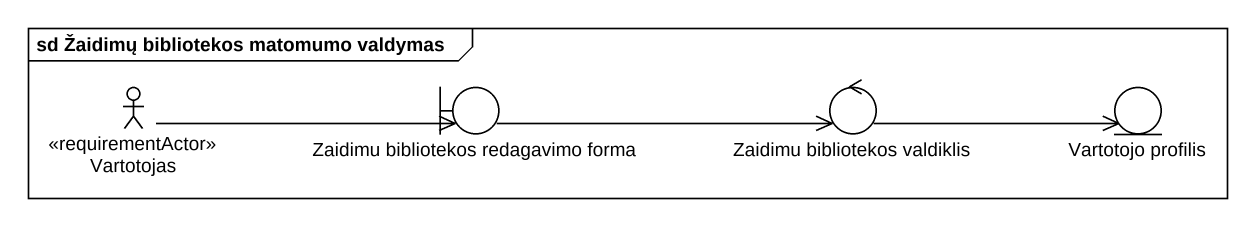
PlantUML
@startuml
mainframe sd Žaidimų bibliotekos matomumo valdymas
actor Vartotojas <<requirementActor>>
boundary "Zaidimu bibliotekos redagavimo forma" as Zaidimu_bibliotekos
control "Zaidimu bibliotekos valdiklis" as Zaidimu_bibliotekos_2
entity "Vartotojo profilis" as Vartotojo_profilis
Vartotojas -right-> Zaidimu_bibliotekos
Zaidimu_bibliotekos -right-> Zaidimu_bibliotekos_2
Zaidimu_bibliotekos_2 -right-> Vartotojo_profilis
@enduml
